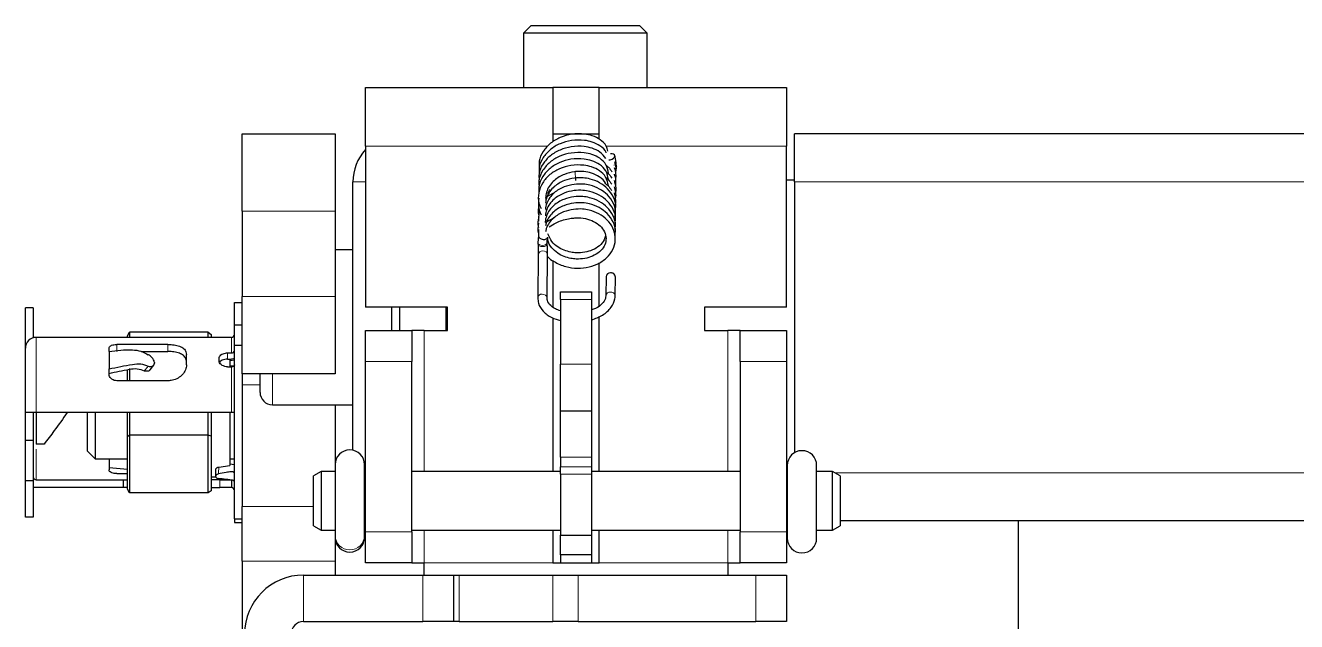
# Model space of a CAD drawing. Header units: millimetres. Extents: x -1039 to 1236, y -456 to 1988.
# Drawn here: x -955.2 to -873.1, y -410 to -371.5 of the extents above; entities that cross this region are included whole.
import ezdxf

# ---------------------------------------------------------------- set-up
doc = ezdxf.new("R2010")
doc.units = ezdxf.units.MM

msp = doc.modelspace()

# ---------------------------------------------------------------- linework, layer by layer
at = {"color": 7, "linetype": 'Continuous', "lineweight": 25}
for p, q in [((-922.519, -371.533), (-923.019, -372.033)), ((-922.519, -371.533), (-918.715, -371.533)), ((-918.715, -371.533), (-915.519, -371.533)), ((-915.019, -372.033), (-915.519, -371.533)), ((-923.019, -372.033), (-923.019, -375.533)), ((-918.672, -372.033), (-923.019, -372.033)), ((-915.019, -372.033), (-918.672, -372.033)), ((-915.019, -375.533), (-915.019, -372.033)), ((-933.219, -379.333), (-933.219, -375.533)), ((-933.219, -375.533), (-921.119, -375.533)), ((-921.119, -375.533), (-921.119, -379.052)), ((-918.119, -375.533), (-921.119, -375.533)), ((-918.119, -375.533), (-906.019, -375.533)), ((-918.119, -378.875), (-918.119, -375.533)), ((-906.019, -375.533), (-906.019, -379.333)), ((-941.169, -378.533), (-935.169, -378.533)), ((-941.169, -383.533), (-941.169, -378.533)), ((-935.169, -378.533), (-935.169, -383.533)), ((-921.119, -378.533), (-918.119, -378.533)), ((-905.519, -381.633), (-905.519, -378.533)), ((-76.519, -378.533), (-905.519, -378.533)), ((-933.219, -379.333), (-933.219, -389.733)), ((-917.025, -380.392), (-917.121, -379.922)), ((-906.019, -389.733), (-906.019, -379.333)), ((-917.02, -380.47), (-917.025, -380.392)), ((-934.019, -398.97), (-934.019, -381.633)), ((-905.519, -381.533), (-906.019, -381.533)), ((-905.519, -381.633), (-905.519, -399.132)), ((-921.562, -382.634), (-921.043, -382.353)), ((-941.169, -383.533), (-941.169, -389.033)), ((-935.169, -383.533), (-935.169, -389.033)), ((-922.023, -383.496), (-922.036, -384.177)), ((-921.519, -384.222), (-921.002, -383.937)), ((-922.037, -384.704), (-922.043, -385.107)), ((-922.039, -385.095), (-922.08, -385.571)), ((-922.08, -385.571), (-922.076, -385.649)), ((-921.481, -385.537), (-921.454, -385.23)), ((-921.477, -385.616), (-921.481, -385.537)), ((-934.019, -386.033), (-935.169, -386.033)), ((-922.058, -386.331), (-922.09, -389.12)), ((-921.49, -389.127), (-921.458, -386.338)), ((-921.119, -386.721), (-921.119, -389.708)), ((-918.119, -389.636), (-918.119, -386.873)), ((-917.68, -387.749), (-917.694, -388.989)), ((-917.095, -388.996), (-917.08, -387.756)), ((-941.169, -394.033), (-941.169, -389.033)), ((-935.169, -389.033), (-935.169, -394.033)), ((-920.619, -388.733), (-918.619, -388.733)), ((-920.619, -389.233), (-920.619, -388.733)), ((-918.619, -388.733), (-918.619, -389.233)), ((-917.694, -388.977), (-917.694, -388.989)), ((-954.669, -389.775), (-955.169, -389.775)), ((-955.169, -392.383), (-955.169, -389.775)), ((-954.669, -389.775), (-954.669, -391.712)), ((-941.669, -389.433), (-941.169, -389.433)), ((-941.669, -390.9), (-941.669, -389.433)), ((-927.919, -389.733), (-933.219, -389.733)), ((-931.519, -391.233), (-931.519, -389.733)), ((-931.019, -389.733), (-931.019, -391.233)), ((-928.019, -389.733), (-928.019, -391.233)), ((-927.919, -391.233), (-927.919, -389.733)), ((-920.619, -389.233), (-920.619, -393.418)), ((-918.619, -389.233), (-918.619, -393.418)), ((-906.019, -389.733), (-911.319, -389.733)), ((-911.319, -389.733), (-911.319, -391.233)), ((-921.119, -390.419), (-921.119, -400.333)), ((-918.119, -400.333), (-918.119, -390.335)), ((-948.569, -391.587), (-948.454, -391.34)), ((-948.454, -391.34), (-948.454, -391.683)), ((-943.369, -391.34), (-948.454, -391.34)), ((-943.369, -391.683), (-943.369, -391.34)), ((-943.369, -391.34), (-943.169, -391.483)), ((-943.169, -391.483), (-943.169, -391.683)), ((-941.669, -392.211), (-941.669, -390.9)), ((-941.169, -390.9), (-941.669, -390.9)), ((-933.219, -391.233), (-930.219, -391.233)), ((-933.219, -393.233), (-933.219, -391.233)), ((-930.219, -391.233), (-930.219, -393.233)), ((-929.419, -391.233), (-930.219, -391.233)), ((-929.419, -391.233), (-927.919, -391.233)), ((-911.319, -391.233), (-909.819, -391.233)), ((-909.019, -391.233), (-909.819, -391.233)), ((-909.019, -393.233), (-909.019, -391.233)), ((-909.019, -391.233), (-906.019, -391.233)), ((-906.019, -391.233), (-906.019, -393.233)), ((-948.869, -391.683), (-954.469, -391.683)), ((-945.969, -392.138), (-949.269, -392.138)), ((-941.869, -391.683), (-948.869, -391.683)), ((-948.569, -391.683), (-948.569, -391.587)), ((-941.669, -403.391), (-941.669, -392.211)), ((-941.169, -392.211), (-941.669, -392.211)), ((-955.169, -396.533), (-955.169, -392.383)), ((-949.769, -392.585), (-949.769, -392.372)), ((-949.769, -392.585), (-949.769, -393.716)), ((-947.689, -392.591), (-945.969, -392.591)), ((-944.769, -393.46), (-944.769, -392.781)), ((-942.669, -393.163), (-942.669, -393.045)), ((-942.119, -392.685), (-941.869, -392.685)), ((-942.119, -393.082), (-941.869, -393.082)), ((-941.969, -393.082), (-941.969, -393.581)), ((-949.769, -394.041), (-949.769, -393.716)), ((-948.569, -394.484), (-948.569, -393.754)), ((-948.454, -393.693), (-948.454, -394.484)), ((-947.159, -393.816), (-947.122, -393.769)), ((-947.118, -393.772), (-946.886, -393.478)), ((-946.842, -393.312), (-946.842, -393.341)), ((-942.119, -393.581), (-941.869, -393.581)), ((-941.669, -393.157), (-941.969, -393.2)), ((-941.711, -393.533), (-941.969, -393.533)), ((-933.219, -404.233), (-933.219, -393.233)), ((-930.219, -404.233), (-930.219, -393.233)), ((-920.619, -396.418), (-920.619, -393.418)), ((-918.619, -393.418), (-918.619, -396.418)), ((-909.019, -393.233), (-909.019, -404.233)), ((-906.019, -393.233), (-906.019, -404.233)), ((-945.969, -394.484), (-949.269, -394.484)), ((-935.169, -394.033), (-941.169, -394.033)), ((-941.169, -394.033), (-941.169, -394.746)), ((-941.169, -394.746), (-941.169, -402.604)), ((-940.019, -395.233), (-940.019, -394.033)), ((-939.219, -396.033), (-934.019, -396.033)), ((-935.169, -396.033), (-935.169, -399.838)), ((-920.619, -396.418), (-918.619, -396.418)), ((-920.619, -399.418), (-920.619, -396.418)), ((-918.619, -396.418), (-918.619, -399.418)), ((-954.469, -396.533), (-955.169, -396.533)), ((-955.169, -398.339), (-955.169, -396.533)), ((-954.669, -396.533), (-954.669, -398.339)), ((-952.469, -396.533), (-954.469, -396.533)), ((-941.869, -396.533), (-952.469, -396.533)), ((-951.169, -399.033), (-951.169, -396.533)), ((-950.669, -396.533), (-950.669, -399.533)), ((-948.541, -396.533), (-948.569, -396.562)), ((-948.569, -398.102), (-948.569, -396.562)), ((-948.454, -396.533), (-948.454, -398.002)), ((-943.369, -398.002), (-943.369, -396.533)), ((-943.169, -396.58), (-943.169, -398.06)), ((-941.969, -396.533), (-941.969, -399.956)), ((-941.669, -396.533), (-941.869, -396.533)), ((-948.454, -398.002), (-948.569, -398.102)), ((-948.454, -398.002), (-948.454, -401.726)), ((-943.369, -398.002), (-948.454, -398.002)), ((-943.369, -401.726), (-943.369, -398.002)), ((-943.169, -398.06), (-943.369, -398.002)), ((-943.169, -398.06), (-943.169, -401.584)), ((-954.669, -398.339), (-955.169, -398.339)), ((-955.169, -400.949), (-955.169, -398.339)), ((-954.669, -398.339), (-954.669, -400.949)), ((-953.969, -398.583), (-954.469, -398.583)), ((-948.569, -401.479), (-948.569, -398.102)), ((-951.169, -399.033), (-950.669, -399.533)), ((-950.669, -399.533), (-948.569, -399.533)), ((-949.769, -399.533), (-949.769, -400.074)), ((-941.969, -399.533), (-941.669, -399.533)), ((-920.619, -399.418), (-920.619, -400.035)), ((-918.619, -399.418), (-918.619, -400.035)), ((-949.769, -400.074), (-949.769, -400.238)), ((-949.769, -400.074), (-948.569, -400.193)), ((-949.269, -400.476), (-948.569, -400.476)), ((-942.683, -400.056), (-941.969, -399.956)), ((-941.669, -399.91), (-941.969, -399.867)), ((-936.069, -400.333), (-936.569, -400.622)), ((-935.171, -400.333), (-936.069, -400.333)), ((-936.069, -400.333), (-936.069, -404.133)), ((-935.171, -399.898), (-935.171, -404.49)), ((-933.271, -404.49), (-933.271, -399.898)), ((-933.219, -400.333), (-933.271, -400.333)), ((-920.619, -400.333), (-930.219, -400.333)), ((-920.619, -400.517), (-920.619, -400.035)), ((-920.619, -400.517), (-920.619, -404.459)), ((-918.619, -400.035), (-918.619, -400.517)), ((-909.019, -400.333), (-918.619, -400.333)), ((-918.619, -400.517), (-918.619, -404.459)), ((-905.981, -400.333), (-906.019, -400.333)), ((-905.981, -399.947), (-905.981, -404.647)), ((-904.081, -404.647), (-904.081, -399.947)), ((-903.069, -400.333), (-904.081, -400.333)), ((-902.569, -400.622), (-903.069, -400.333)), ((-903.069, -402.233), (-903.069, -400.333)), ((-955.169, -403.291), (-955.169, -400.949)), ((-954.669, -400.949), (-955.169, -400.949)), ((-954.669, -400.949), (-954.669, -403.291)), ((-954.469, -400.883), (-948.869, -400.883)), ((-948.869, -400.883), (-948.869, -401.383)), ((-948.869, -400.883), (-948.569, -400.883)), ((-943.169, -400.683), (-942.869, -400.683)), ((-942.619, -400.883), (-943.169, -400.883)), ((-942.869, -400.696), (-942.869, -400.621)), ((-942.619, -400.883), (-941.869, -400.883)), ((-941.869, -400.883), (-941.869, -401.383)), ((-936.569, -403.845), (-936.569, -400.622)), ((-902.569, -400.622), (-902.569, -402.233)), ((-948.869, -401.383), (-954.469, -401.383)), ((-948.569, -401.383), (-948.869, -401.383)), ((-948.454, -401.726), (-948.569, -401.479)), ((-943.369, -401.726), (-948.454, -401.726)), ((-943.169, -401.584), (-943.369, -401.726)), ((-943.169, -401.383), (-942.619, -401.383)), ((-941.869, -401.383), (-942.619, -401.383)), ((-941.169, -406.139), (-941.169, -402.604)), ((-903.069, -404.133), (-903.069, -402.233)), ((-902.569, -402.233), (-902.569, -403.845)), ((-954.669, -403.291), (-955.169, -403.291)), ((-941.669, -403.391), (-941.169, -403.391)), ((-941.669, -403.391), (-941.669, -403.633)), ((-941.669, -403.633), (-941.169, -403.633)), ((-79.369, -403.533), (-902.569, -403.533)), ((-891.069, -403.533), (-891.069, -416.933)), ((-936.569, -403.845), (-936.069, -404.133)), ((-936.069, -404.133), (-935.171, -404.133)), ((-935.171, -404.49), (-935.171, -404.598)), ((-933.271, -404.133), (-933.219, -404.133)), ((-933.271, -404.598), (-933.271, -404.49)), ((-933.219, -406.233), (-933.219, -404.233)), ((-930.219, -404.133), (-920.619, -404.133)), ((-930.219, -404.233), (-930.219, -406.233)), ((-921.119, -404.133), (-921.119, -406.233)), ((-920.619, -404.459), (-918.619, -404.459)), ((-920.619, -405.733), (-920.619, -404.459)), ((-918.619, -404.133), (-909.019, -404.133)), ((-918.619, -404.459), (-918.619, -405.733)), ((-918.119, -406.233), (-918.119, -404.133)), ((-909.019, -406.233), (-909.019, -404.233)), ((-906.019, -404.133), (-905.981, -404.133)), ((-906.019, -404.233), (-906.019, -406.233)), ((-904.081, -404.133), (-903.069, -404.133)), ((-903.069, -404.133), (-902.569, -403.845)), ((-935.169, -404.659), (-935.169, -406.139)), ((-941.169, -406.139), (-941.169, -410.757)), ((-935.169, -406.139), (-935.169, -407.033)), ((-930.219, -406.233), (-933.219, -406.233)), ((-930.219, -406.233), (-929.419, -406.233)), ((-929.419, -407.033), (-929.419, -406.233)), ((-921.119, -406.233), (-920.619, -406.233)), ((-918.619, -405.733), (-920.619, -405.733)), ((-920.619, -405.733), (-920.619, -406.233)), ((-920.619, -406.233), (-918.619, -406.233)), ((-918.619, -405.733), (-918.619, -406.233)), ((-918.619, -406.233), (-918.119, -406.233)), ((-909.819, -406.233), (-909.819, -407.033)), ((-909.819, -406.233), (-909.019, -406.233)), ((-906.019, -406.233), (-909.019, -406.233)), ((-937.219, -407.033), (-929.519, -407.033)), ((-929.519, -407.033), (-927.519, -407.033)), ((-927.519, -407.033), (-927.519, -410.033)), ((-927.519, -407.033), (-927.158, -407.033)), ((-927.158, -407.033), (-921.116, -407.033)), ((-921.116, -407.033), (-919.478, -407.033)), ((-919.478, -407.033), (-908.019, -407.033)), ((-908.019, -407.033), (-906.019, -407.033)), ((-906.019, -407.033), (-906.019, -410.033)), ((-937.219, -410.033), (-929.519, -410.033)), ((-927.519, -410.033), (-929.519, -410.033)), ((-927.158, -410.033), (-927.519, -410.033)), ((-927.158, -410.033), (-921.116, -410.033)), ((-919.478, -410.033), (-921.116, -410.033)), ((-919.478, -410.033), (-908.019, -410.033)), ((-906.019, -410.033), (-908.019, -410.033))]:
    msp.add_line(p, q, dxfattribs=at)
at = {"color": 8, "linetype": 'Continuous', "lineweight": 18}
for p, q in [((-921.433, -379.333), (-933.219, -379.333)), ((-906.019, -379.333), (-917.67, -379.333)), ((-933.219, -381.633), (-934.019, -381.633)), ((-76.519, -381.633), (-905.519, -381.633)), ((-935.169, -383.533), (-941.169, -383.533)), ((-941.169, -389.033), (-935.169, -389.033)), ((-918.619, -389.233), (-920.619, -389.233)), ((-929.419, -400.333), (-929.419, -391.233)), ((-909.819, -391.233), (-909.819, -400.333)), ((-954.469, -391.683), (-954.469, -396.533)), ((-949.269, -392.138), (-949.269, -392.591)), ((-945.969, -392.591), (-945.969, -392.138)), ((-941.869, -392.685), (-941.869, -391.683)), ((-942.119, -392.685), (-942.119, -393.082)), ((-941.869, -396.533), (-941.869, -393.581)), ((-930.219, -393.233), (-933.219, -393.233)), ((-920.619, -393.418), (-918.619, -393.418)), ((-906.019, -393.233), (-909.019, -393.233)), ((-940.019, -394.746), (-941.169, -394.746)), ((-939.219, -394.033), (-939.219, -396.033)), ((-954.469, -398.893), (-954.469, -400.883)), ((-918.619, -399.418), (-920.619, -399.418)), ((-920.619, -400.035), (-918.619, -400.035)), ((-918.619, -400.517), (-920.619, -400.517)), ((-79.043, -400.433), (-902.896, -400.433)), ((-942.619, -401.383), (-942.619, -400.883)), ((-941.169, -402.604), (-936.569, -402.604)), ((-933.219, -404.233), (-930.219, -404.233)), ((-929.419, -406.233), (-929.419, -404.133)), ((-909.819, -404.133), (-909.819, -406.233)), ((-909.019, -404.233), (-906.019, -404.233)), ((-935.169, -406.139), (-941.169, -406.139)), ((-921.119, -406.233), (-929.419, -406.233)), ((-909.819, -406.233), (-918.119, -406.233)), ((-937.219, -410.033), (-937.219, -407.033)), ((-929.519, -410.033), (-929.519, -407.033)), ((-927.158, -407.033), (-927.158, -410.033)), ((-921.116, -410.033), (-921.116, -407.033)), ((-919.478, -407.033), (-919.478, -410.033)), ((-908.019, -410.033), (-908.019, -407.033))]:
    msp.add_line(p, q, dxfattribs=at)
at = {"color": 7, "linetype": 'Continuous', "lineweight": 25, "flags": 128}
for points in [[(-917.494, -380.215), (-917.406, -380.208), (-917.295, -380.17), (-917.201, -380.11), (-917.137, -380.036), (-917.114, -379.96), (-917.136, -379.894), (-917.198, -379.847), (-917.291, -379.827), (-917.401, -379.836), (-917.401, -379.836)], [(-941.669, -393.059), (-941.733, -393.071), (-941.869, -393.082)], [(-941.669, -393.459), (-941.673, -393.483), (-941.685, -393.506), (-941.703, -393.527), (-941.728, -393.545), (-941.758, -393.56), (-941.793, -393.571), (-941.83, -393.578), (-941.869, -393.581)], [(-954.469, -401.383), (-954.606, -401.37), (-954.669, -401.354)]]:
    msp.add_lwpolyline(points, dxfattribs=at)
at = {"color": 8, "linetype": 'Continuous', "lineweight": 18, "flags": 128}
for points in [[(-922.08, -385.571), (-922.058, -385.633), (-921.994, -385.692), (-921.897, -385.729), (-921.783, -385.74)], [(-922.076, -385.649), (-922.054, -385.712), (-921.99, -385.77), (-921.893, -385.807), (-921.778, -385.818)], [(-921.783, -385.74), (-921.668, -385.722), (-921.57, -385.679), (-921.504, -385.617), (-921.481, -385.545), (-921.481, -385.538)], [(-921.778, -385.818), (-921.663, -385.801), (-921.566, -385.757), (-921.5, -385.695), (-921.476, -385.623), (-921.477, -385.616)], [(-921.771, -386.099), (-921.655, -386.113), (-921.555, -386.162), (-921.486, -386.236), (-921.458, -386.325), (-921.458, -386.338)], [(-921.803, -388.888), (-921.688, -388.903), (-921.588, -388.951), (-921.518, -389.025), (-921.49, -389.115), (-921.49, -389.125)]]:
    msp.add_lwpolyline(points, dxfattribs=at)
at = {"color": 7, "linetype": 'Continuous', "lineweight": 25}
for centre, radius, start, end in [((-930.919, -381.633), 3.1, 137.89655, 180), ((-918.612, -381.374), 1.046, 179.97298, 189.73536), ((-917.414, -387.785), 0.269, 85.56913, 172.30264), ((-917.352, -387.787), 0.273, 6.61508, 98.74019), ((-941.869, -391.483), 0.2, 270, 0), ((-954.469, -392.383), 0.7, 90, 180), ((-941.851, -392.503), 0.183, 264.18756, 352.66613), ((-939.219, -395.233), 0.8, 180, 270), ((-941.769, -399.614), 0.0996, 3.92792, 54.46683), ((-934.221, -399.898), 0.95, 0, 180), ((-905.031, -399.947), 0.95, 0, 180), ((-954.469, -400.683), 0.2, 180, 270), ((-941.869, -401.583), 0.2, 0, 90), ((-934.221, -404.598), 0.95, 180, 0), ((-905.031, -404.647), 0.95, 180, 0), ((-937.219, -410.833), 3.8, 90, 180), ((-937.219, -410.833), 0.8, 90, 180)]:
    msp.add_arc(centre, radius, start, end, dxfattribs=at)
at = {"color": 8, "linetype": 'Continuous', "lineweight": 18}
for centre, radius, start, end in [((-917.219, -380.377), 0.194, 281.16678, 355.78028), ((-917.168, -380.473), 0.147, 305.37952, 0.99151), ((-913.869, -381.068), 5.797, 179.23853, 183.01816), ((-921.792, -386.367), 0.269, 85.56913, 172.30264), ((-921.824, -389.156), 0.269, 85.57069, 172.28471), ((-917.427, -389.028), 0.272, 85.84851, 169.10635), ((-917.366, -389.027), 0.273, 6.62516, 98.73922), ((-934.243, -404.468), 0.929, 181.38421, 271.32035), ((-934.2, -404.468), 0.929, 268.67965, 358.61579)]:
    msp.add_arc(centre, radius, start, end, dxfattribs=at)
at = {"color": 7, "linetype": 'Continuous', "lineweight": 25}
for points, knots in [([(-917.67, -379.754), (-917.673, -379.747), (-917.728, -379.561), (-918.043, -379.311), (-918.532, -379.057), (-919.166, -378.921), (-919.896, -378.931), (-920.66, -379.145), (-921.302, -379.527), (-921.774, -380.063), (-922.022, -380.593), (-922.004, -380.927), (-921.998, -381.033)], [0, 0, 0, 0, 0.004993, 0.1184, 0.219918, 0.305422, 0.440621, 0.56324, 0.685592, 0.810243, 0.939925, 1, 1, 1, 1]), ([(-917.573, -379.651), (-917.598, -379.541), (-917.663, -379.248), (-918.025, -378.906), (-918.525, -378.656), (-919.156, -378.518), (-919.887, -378.527), (-920.65, -378.74), (-921.294, -379.121), (-921.768, -379.656), (-922.023, -380.212), (-922.001, -380.572), (-921.993, -380.705)], [0, 0, 0, 0, 0.0633331, 0.1685101, 0.2626882, 0.3420025, 0.4673596, 0.5810899, 0.6946087, 0.8101793, 0.930447, 1, 1, 1, 1]), ([(-917.518, -381.087), (-917.558, -380.893), (-917.636, -380.515), (-918.047, -380.106), (-918.553, -379.861), (-919.184, -379.725), (-919.916, -379.738), (-920.678, -379.955), (-921.319, -380.339), (-921.789, -380.876), (-922.04, -381.431), (-922.016, -381.789), (-922.007, -381.919)], [0, 0, 0, 0, 0.105289, 0.205903, 0.295917, 0.37175, 0.491758, 0.600525, 0.708989, 0.819647, 0.934706, 1, 1, 1, 1]), ([(-917.689, -380.127), (-917.806, -379.98), (-918.029, -379.699), (-918.546, -379.46), (-919.174, -379.322), (-919.907, -379.335), (-920.669, -379.55), (-921.31, -379.933), (-921.782, -380.469), (-922.034, -381.025), (-922.011, -381.383), (-922.003, -381.514)], [0, 0, 0, 0, 0.111414, 0.212113, 0.296936, 0.431116, 0.552769, 0.67412, 0.797839, 0.926514, 1, 1, 1, 1]), ([(-917.528, -381.892), (-917.569, -381.697), (-917.649, -381.317), (-918.064, -380.907), (-918.571, -380.664), (-919.204, -380.53), (-919.936, -380.546), (-920.697, -380.765), (-921.333, -381.15), (-921.812, -381.69), (-922.057, -382.334), (-922.078, -382.926), (-921.926, -383.25), (-921.872, -383.365)], [0, 0, 0, 0, 0.095875, 0.186437, 0.267412, 0.335647, 0.443719, 0.541603, 0.639152, 0.738819, 0.842388, 0.944313, 1, 1, 1, 1]), ([(-917.523, -381.49), (-917.564, -381.295), (-917.643, -380.916), (-918.056, -380.507), (-918.562, -380.262), (-919.194, -380.127), (-919.926, -380.142), (-920.687, -380.36), (-921.327, -380.745), (-921.796, -381.283), (-922.045, -381.837), (-922.021, -382.194), (-922.012, -382.323)], [0, 0, 0, 0, 0.105884, 0.20648, 0.296453, 0.37226, 0.492276, 0.601015, 0.709415, 0.82009, 0.935131, 1, 1, 1, 1]), ([(-917.67, -380.567), (-917.622, -380.607), (-917.468, -380.733), (-917.372, -380.883), (-917.307, -380.986)], [0, 0, 0, 0, 0.318089, 1, 1, 1, 1]), ([(-917.051, -381.496), (-917.04, -381.371), (-917.017, -381.118), (-917.089, -380.868), (-917.126, -380.741)], [0, 0, 0, 0, 0.492215, 1, 1, 1, 1]), ([(-917.045, -381.033), (-917.036, -380.93), (-917.016, -380.697), (-917.083, -380.466), (-917.121, -380.338)], [0, 0, 0, 0, 0.443375, 1, 1, 1, 1]), ([(-917.038, -380.822), (-917.033, -380.814), (-917.019, -380.79), (-917.008, -380.753), (-917.001, -380.72), (-916.997, -380.689), (-916.995, -380.66), (-916.994, -380.63), (-916.994, -380.615)], [0, 0, 0, 0, 0.097418, 0.258661, 0.384306, 0.517978, 0.767153, 1, 1, 1, 1]), ([(-917.009, -380.612), (-917.009, -380.612), (-917.009, -380.611), (-917.012, -380.591), (-917.016, -380.546), (-917.019, -380.495), (-917.02, -380.47)], [0, 0, 0, 0, 0.09133, 0.306343, 0.65458, 1, 1, 1, 1]), ([(-919.666, -380.989), (-919.683, -380.99), (-919.92, -381.007), (-920.406, -381.137), (-920.952, -381.449), (-921.314, -381.841), (-921.512, -382.207), (-921.595, -382.595), (-921.576, -382.82), (-921.567, -382.933)], [0, 0, 0, 0, 0.0151647, 0.2172605, 0.4503418, 0.5825496, 0.7206233, 0.8592288, 1, 1, 1, 1]), ([(-917.099, -383.489), (-917.081, -383.409), (-917.015, -383.121), (-917.168, -382.618), (-917.536, -382.079), (-918.075, -381.677), (-918.635, -381.453), (-919.189, -381.362), (-919.756, -381.379), (-920.416, -381.537), (-920.96, -381.855), (-921.323, -382.248), (-921.514, -382.611), (-921.587, -382.887), (-921.582, -383.011), (-921.582, -383.021)], [0, 0, 0, 0, 0.0423085, 0.1541496, 0.2638005, 0.3626205, 0.4601099, 0.525142, 0.6056854, 0.6987441, 0.8061459, 0.8670556, 0.9306563, 0.9944906, 1, 1, 1, 1]), ([(-917.707, -381.754), (-917.709, -381.746), (-917.767, -381.561), (-918.086, -381.313), (-918.578, -381.067), (-919.119, -380.943), (-919.481, -380.964), (-919.663, -380.974)], [0, 0, 0, 0, 0.01249, 0.301593, 0.560015, 0.777814, 1, 1, 1, 1]), ([(-917.741, -381.318), (-917.672, -381.373), (-917.495, -381.516), (-917.384, -381.687), (-917.316, -381.792)], [0, 0, 0, 0, 0.391046, 1, 1, 1, 1]), ([(-917.601, -381.033), (-917.579, -381.052), (-917.453, -381.157), (-917.376, -381.284), (-917.312, -381.389)], [0, 0, 0, 0, 0.174816, 1, 1, 1, 1]), ([(-917.06, -382.302), (-917.06, -382.302), (-917.012, -382.181), (-917.042, -381.919), (-917.104, -381.671), (-917.135, -381.547)], [0, 0, 0, 0, 0.000172, 0.502667, 1, 1, 1, 1]), ([(-917.055, -381.899), (-917.044, -381.773), (-917.022, -381.52), (-917.094, -381.27), (-917.13, -381.144)], [0, 0, 0, 0, 0.497485, 1, 1, 1, 1]), ([(-917.109, -384.292), (-917.09, -384.211), (-917.025, -383.92), (-917.181, -383.417), (-917.551, -382.879), (-918.093, -382.478), (-918.654, -382.256), (-919.209, -382.167), (-919.776, -382.185), (-920.435, -382.346), (-920.978, -382.665), (-921.34, -383.059), (-921.528, -383.423), (-921.6, -383.696), (-921.595, -383.817), (-921.594, -383.823)], [0, 0, 0, 0, 0.043237, 0.155226, 0.264949, 0.363826, 0.461472, 0.526578, 0.607178, 0.700257, 0.807834, 0.868821, 0.932479, 0.996349, 1, 1, 1, 1]), ([(-917.104, -383.89), (-917.086, -383.81), (-917.02, -383.52), (-917.175, -383.018), (-917.543, -382.479), (-918.084, -382.077), (-918.645, -381.854), (-919.199, -381.765), (-919.766, -381.782), (-920.425, -381.941), (-920.969, -382.26), (-921.332, -382.653), (-921.521, -383.017), (-921.594, -383.292), (-921.588, -383.414), (-921.588, -383.422)], [0, 0, 0, 0, 0.042773, 0.154687, 0.264374, 0.363222, 0.46079, 0.525858, 0.60643, 0.699498, 0.806987, 0.867935, 0.931565, 0.995417, 1, 1, 1, 1]), ([(-921.421, -382.558), (-921.421, -382.471), (-921.421, -382.317), (-921.334, -382.181), (-921.296, -382.122)], [0, 0, 0, 0, 0.563743, 1, 1, 1, 1]), ([(-917.707, -381.754), (-917.652, -381.798), (-917.489, -381.93), (-917.388, -382.089), (-917.321, -382.195)], [0, 0, 0, 0, 0.334031, 1, 1, 1, 1]), ([(-917.083, -383.138), (-917.078, -383.125), (-917.023, -382.992), (-917.051, -382.72), (-917.113, -382.474), (-917.144, -382.353)], [0, 0, 0, 0, 0.051584, 0.533192, 1, 1, 1, 1]), ([(-917.064, -382.702), (-917.064, -382.702), (-917.017, -382.58), (-917.047, -382.32), (-917.109, -382.072), (-917.14, -381.95)], [0, 0, 0, 0, 0.0025156, 0.5064234, 1, 1, 1, 1]), ([(-922.018, -383.093), (-922.064, -383.323), (-922.111, -383.557), (-922.029, -383.776), (-922.028, -383.779)], [0, 0, 0, 0, 0.985359, 1, 1, 1, 1]), ([(-922.014, -382.69), (-922.044, -382.917), (-922.094, -383.287), (-921.938, -383.635), (-921.878, -383.77)], [0, 0, 0, 0, 0.612736, 1, 1, 1, 1]), ([(-917.113, -384.693), (-917.095, -384.612), (-917.03, -384.32), (-917.187, -383.816), (-917.559, -383.278), (-918.102, -382.879), (-918.663, -382.657), (-919.219, -382.57), (-919.786, -382.589), (-920.444, -382.75), (-920.987, -383.07), (-921.348, -383.465), (-921.537, -383.83), (-921.608, -384.116), (-921.6, -384.247), (-921.599, -384.266)], [0, 0, 0, 0, 0.043364, 0.154562, 0.263475, 0.361617, 0.458588, 0.523228, 0.603234, 0.695603, 0.802439, 0.862993, 0.926189, 0.989583, 1, 1, 1, 1]), ([(-917.118, -385.095), (-917.1, -385.012), (-917.035, -384.72), (-917.194, -384.215), (-917.567, -383.678), (-918.11, -383.279), (-918.673, -383.059), (-919.229, -382.972), (-919.796, -382.992), (-920.453, -383.155), (-920.998, -383.476), (-921.352, -383.87), (-921.534, -384.195), (-921.566, -384.4), (-921.579, -384.481)], [0, 0, 0, 0, 0.04529, 0.16028, 0.272871, 0.374324, 0.474616, 0.541455, 0.624163, 0.719631, 0.830128, 0.892746, 0.958084, 1, 1, 1, 1]), ([(-922.028, -383.898), (-922.074, -384.132), (-922.121, -384.367), (-922.038, -384.588), (-922.037, -384.591)], [0, 0, 0, 0, 0.989365, 1, 1, 1, 1]), ([(-921.459, -386.453), (-921.454, -386.459), (-921.348, -386.593), (-920.961, -386.846), (-920.319, -387.138), (-919.52, -387.244), (-918.758, -387.158), (-918.058, -386.884), (-917.495, -386.441), (-917.142, -385.868), (-917.038, -385.236), (-917.191, -384.615), (-917.577, -384.078), (-918.119, -383.68), (-918.682, -383.461), (-919.238, -383.375), (-919.806, -383.396), (-920.463, -383.559), (-921.007, -383.882), (-921.36, -384.276), (-921.539, -384.596), (-921.57, -384.795), (-921.582, -384.869)], [0, 0, 0, 0, 0.002052, 0.044802, 0.111657, 0.171853, 0.231635, 0.292253, 0.355355, 0.417763, 0.478389, 0.541427, 0.60313, 0.658728, 0.713717, 0.750355, 0.795682, 0.847989, 0.908576, 0.942903, 0.978714, 1, 1, 1, 1]), ([(-921.355, -384.534), (-921.208, -384.446), (-920.836, -384.227), (-920.298, -384.04), (-919.782, -383.967), (-919.358, -383.949), (-918.863, -384.02), (-918.344, -384.237), (-917.945, -384.563), (-917.707, -384.961), (-917.654, -385.386), (-917.782, -385.803), (-918.085, -386.172), (-918.529, -386.446), (-919.051, -386.604), (-919.54, -386.635), (-919.989, -386.582), (-920.403, -386.464), (-920.836, -386.242), (-921.214, -385.889), (-921.447, -385.518), (-921.441, -385.277), (-921.439, -385.215)], [0, 0, 0, 0, 0.055596, 0.140078, 0.172952, 0.200821, 0.255696, 0.31011, 0.365013, 0.421726, 0.477431, 0.531435, 0.587776, 0.643286, 0.693678, 0.74371, 0.77672, 0.816999, 0.86302, 0.916065, 0.978165, 1, 1, 1, 1]), ([(-922.032, -384.301), (-922.079, -384.536), (-922.126, -384.773), (-922.042, -384.995), (-922.041, -384.997)], [0, 0, 0, 0, 0.991326, 1, 1, 1, 1]), ([(-922.076, -385.649), (-922.073, -385.701), (-922.068, -385.804), (-922.062, -385.991), (-922.058, -386.163), (-922.057, -386.274), (-922.058, -386.32), (-922.058, -386.331)], [0, 0, 0, 0, 0.24166, 0.475271, 0.711669, 0.92868, 1, 1, 1, 1]), ([(-922.034, -385.096), (-922.037, -385.104), (-922.05, -385.134), (-922.026, -385.195), (-921.963, -385.266), (-921.865, -385.323), (-921.787, -385.34), (-921.749, -385.348)], [0, 0, 0, 0, 0.077645, 0.308234, 0.538823, 0.769411, 1, 1, 1, 1]), ([(-921.749, -385.348), (-921.71, -385.351), (-921.633, -385.357), (-921.535, -385.328), (-921.469, -385.281), (-921.46, -385.238), (-921.456, -385.219)], [0, 0, 0, 0, 0.262864, 0.525728, 0.788592, 1, 1, 1, 1]), ([(-921.458, -386.338), (-921.458, -386.291), (-921.457, -386.193), (-921.461, -385.996), (-921.468, -385.789), (-921.474, -385.674), (-921.477, -385.616)], [0, 0, 0, 0, 0.243086, 0.500781, 0.748307, 1, 1, 1, 1]), ([(-917.719, -385.114), (-917.741, -385.207), (-917.796, -385.442), (-918.087, -385.771), (-918.526, -386.045), (-919.05, -386.201), (-919.54, -386.232), (-919.988, -386.178), (-920.403, -386.06), (-920.83, -385.837), (-921.23, -385.485), (-921.36, -385.167), (-921.43, -384.995)], [0, 0, 0, 0, 0.076825, 0.193273, 0.307965, 0.41208, 0.515503, 0.583722, 0.666946, 0.762009, 0.871666, 1, 1, 1, 1]), ([(-917.694, -388.989), (-917.7, -389.047), (-917.717, -389.213), (-917.911, -389.506), (-918.247, -389.783), (-918.532, -389.878), (-918.619, -389.907)], [0, 0, 0, 0, 0.186073, 0.531266, 0.856526, 1, 1, 1, 1]), ([(-918.619, -390.554), (-918.371, -390.462), (-917.852, -390.267), (-917.332, -389.779), (-917.115, -389.32), (-917.099, -389.061), (-917.095, -388.996)], [0, 0, 0, 0, 0.2967487, 0.6211117, 0.9046327, 1, 1, 1, 1]), ([(-922.09, -389.12), (-922.08, -389.241), (-922.054, -389.554), (-921.76, -390.015), (-921.263, -390.405), (-920.815, -390.533), (-920.619, -390.588)], [0, 0, 0, 0, 0.178356, 0.465165, 0.765567, 1, 1, 1, 1]), ([(-920.619, -389.962), (-920.735, -389.926), (-921.048, -389.826), (-921.36, -389.543), (-921.483, -389.298), (-921.489, -389.161), (-921.49, -389.127)], [0, 0, 0, 0, 0.20072, 0.544447, 0.889913, 1, 1, 1, 1]), ([(-949.769, -392.372), (-949.764, -392.344), (-949.753, -392.287), (-949.667, -392.217), (-949.541, -392.167), (-949.4, -392.141), (-949.307, -392.139), (-949.269, -392.138)], [0, 0, 0, 0, 0.214373, 0.428779, 0.642592, 0.856666, 1, 1, 1, 1]), ([(-945.969, -392.138), (-945.834, -392.143), (-945.565, -392.154), (-945.206, -392.245), (-944.936, -392.394), (-944.791, -392.581), (-944.776, -392.723), (-944.769, -392.781)], [0, 0, 0, 0, 0.2132377, 0.4264897, 0.6391595, 0.8495978, 1, 1, 1, 1]), ([(-949.769, -392.585), (-949.271, -392.522), (-948.599, -392.437), (-947.705, -392.542), (-947.4, -392.714), (-947.245, -392.802)], [0, 0, 0, 0, 0.587693, 0.790818, 1, 1, 1, 1]), ([(-946.842, -393.312), (-946.847, -393.27), (-946.857, -393.187), (-946.932, -393.052), (-947.043, -392.928), (-947.155, -392.846), (-947.225, -392.812), (-947.245, -392.802)], [0, 0, 0, 0, 0.225883, 0.451767, 0.67765, 0.903524, 1, 1, 1, 1]), ([(-944.769, -393.251), (-944.782, -393.165), (-944.806, -392.994), (-945.004, -392.8), (-945.3, -392.668), (-945.639, -392.601), (-945.871, -392.594), (-945.969, -392.591)], [0, 0, 0, 0, 0.212376, 0.424979, 0.633479, 0.843609, 1, 1, 1, 1]), ([(-942.669, -393.045), (-942.663, -393.003), (-942.651, -392.918), (-942.557, -392.811), (-942.418, -392.732), (-942.263, -392.691), (-942.161, -392.687), (-942.119, -392.685)], [0, 0, 0, 0, 0.214305, 0.42865, 0.642279, 0.856223, 1, 1, 1, 1]), ([(-942.119, -393.082), (-942.181, -393.086), (-942.305, -393.093), (-942.468, -393.152), (-942.581, -393.226), (-942.613, -393.287), (-942.625, -393.309)], [0, 0, 0, 0, 0.28124, 0.562484, 0.843527, 1, 1, 1, 1]), ([(-949.769, -393.716), (-949.271, -393.608), (-948.599, -393.463), (-947.705, -393.352), (-947.4, -393.473), (-947.245, -393.535)], [0, 0, 0, 0, 0.587693, 0.790818, 1, 1, 1, 1]), ([(-949.769, -394.007), (-949.34, -393.909), (-948.749, -393.775), (-947.935, -393.661), (-947.643, -393.781), (-947.496, -393.842)], [0, 0, 0, 0, 0.56666, 0.780905, 1, 1, 1, 1]), ([(-947.159, -393.816), (-947.166, -393.821), (-947.201, -393.847), (-947.286, -393.874), (-947.4, -393.87), (-947.473, -393.849), (-947.496, -393.842)], [0, 0, 0, 0, 0.0886958, 0.4577393, 0.8266943, 1, 1, 1, 1]), ([(-947.245, -393.535), (-947.197, -393.547), (-947.099, -393.571), (-946.975, -393.551), (-946.885, -393.491), (-946.846, -393.412), (-946.843, -393.357), (-946.842, -393.341)], [0, 0, 0, 0, 0.225867, 0.4517344, 0.6775983, 0.9034793, 1, 1, 1, 1]), ([(-944.769, -393.46), (-944.782, -393.566), (-944.807, -393.779), (-945.007, -394.085), (-945.304, -394.325), (-945.643, -394.462), (-945.873, -394.477), (-945.969, -394.484)], [0, 0, 0, 0, 0.212833, 0.42585, 0.635542, 0.846587, 1, 1, 1, 1]), ([(-942.119, -393.581), (-942.181, -393.576), (-942.305, -393.566), (-942.47, -393.492), (-942.594, -393.384), (-942.66, -393.268), (-942.667, -393.193), (-942.669, -393.163)], [0, 0, 0, 0, 0.214393, 0.428789, 0.643061, 0.856854, 1, 1, 1, 1]), ([(-949.269, -394.484), (-949.326, -394.478), (-949.438, -394.468), (-949.588, -394.391), (-949.701, -394.278), (-949.761, -394.154), (-949.767, -394.073), (-949.769, -394.041)], [0, 0, 0, 0, 0.214445, 0.428893, 0.643239, 0.857188, 1, 1, 1, 1]), ([(-954.469, -396.533), (-954.469, -396.928), (-954.469, -397.632), (-954.469, -398.292), (-954.469, -398.583)], [0, 0, 0, 0, 0.559866, 1, 1, 1, 1]), ([(-952.469, -396.533), (-952.749, -396.928), (-953.249, -397.632), (-953.749, -398.292), (-953.969, -398.583)], [0, 0, 0, 0, 0.559911, 1, 1, 1, 1]), ([(-949.269, -400.476), (-949.326, -400.473), (-949.438, -400.469), (-949.588, -400.432), (-949.701, -400.374), (-949.761, -400.306), (-949.767, -400.258), (-949.769, -400.238)], [0, 0, 0, 0, 0.214385, 0.428772, 0.643033, 0.856802, 1, 1, 1, 1]), ([(-942.869, -400.189), (-942.867, -400.176), (-942.861, -400.15), (-942.828, -400.114), (-942.801, -400.094), (-942.792, -400.088)], [0, 0, 0, 0, 0.404591, 0.809176, 1, 1, 1, 1]), ([(-942.869, -400.621), (-942.869, -400.594), (-942.869, -400.523), (-942.869, -400.409), (-942.869, -400.292), (-942.869, -400.219), (-942.869, -400.189)], [0, 0, 0, 0, 0.190015, 0.497902, 0.793065, 1, 1, 1, 1]), ([(-942.712, -400.502), (-942.735, -400.509), (-942.784, -400.524), (-942.838, -400.558), (-942.866, -400.592), (-942.868, -400.613), (-942.869, -400.621)], [0, 0, 0, 0, 0.266331, 0.548449, 0.829136, 1, 1, 1, 1]), ([(-942.792, -400.088), (-942.779, -400.082), (-942.747, -400.068), (-942.707, -400.061), (-942.683, -400.056)], [0, 0, 0, 0, 0.40435, 1, 1, 1, 1]), ([(-941.669, -400.511), (-941.67, -400.493), (-941.672, -400.457), (-941.689, -400.409), (-941.727, -400.364), (-941.804, -400.362), (-941.965, -400.365), (-942.277, -400.398), (-942.547, -400.463), (-942.712, -400.502)], [0, 0, 0, 0, 0.052051, 0.100621, 0.143629, 0.208426, 0.277664, 0.558659, 1, 1, 1, 1]), ([(-942.869, -400.696), (-942.867, -400.708), (-942.862, -400.734), (-942.821, -400.765), (-942.767, -400.785), (-942.727, -400.791), (-942.712, -400.794)], [0, 0, 0, 0, 0.266311, 0.549123, 0.829777, 1, 1, 1, 1]), ([(-941.977, -400.883), (-942.055, -400.873), (-942.306, -400.842), (-942.547, -400.813), (-942.712, -400.794)], [0, 0, 0, 0, 0.313457, 1, 1, 1, 1]), ([(-941.669, -401.071), (-941.67, -401.052), (-941.672, -401.016), (-941.689, -400.966), (-941.726, -400.917), (-941.797, -400.906), (-941.845, -400.9), (-941.869, -400.897)], [0, 0, 0, 0, 0.1953018, 0.3775407, 0.5389091, 0.7613833, 1, 1, 1, 1])]:
    msp.add_open_spline(points, degree=3, knots=knots, dxfattribs=at)
at = {"color": 8, "linetype": 'Continuous', "lineweight": 18}
for points, knots in [([(-947.496, -393.842), (-947.475, -393.817), (-947.434, -393.766), (-947.366, -393.683), (-947.303, -393.606), (-947.261, -393.555), (-947.245, -393.535)], [0, 0, 0, 0, 0.246022, 0.497638, 0.810556, 1, 1, 1, 1]), ([(-942.683, -400.056), (-942.685, -400.091), (-942.689, -400.167), (-942.695, -400.288), (-942.703, -400.402), (-942.709, -400.474), (-942.712, -400.502), (-942.712, -400.502)], [0, 0, 0, 0, 0.23003, 0.514952, 0.811013, 0.999883, 1, 1, 1, 1])]:
    msp.add_open_spline(points, degree=3, knots=knots, dxfattribs=at)

doc.saveas('drawing.dxf')
